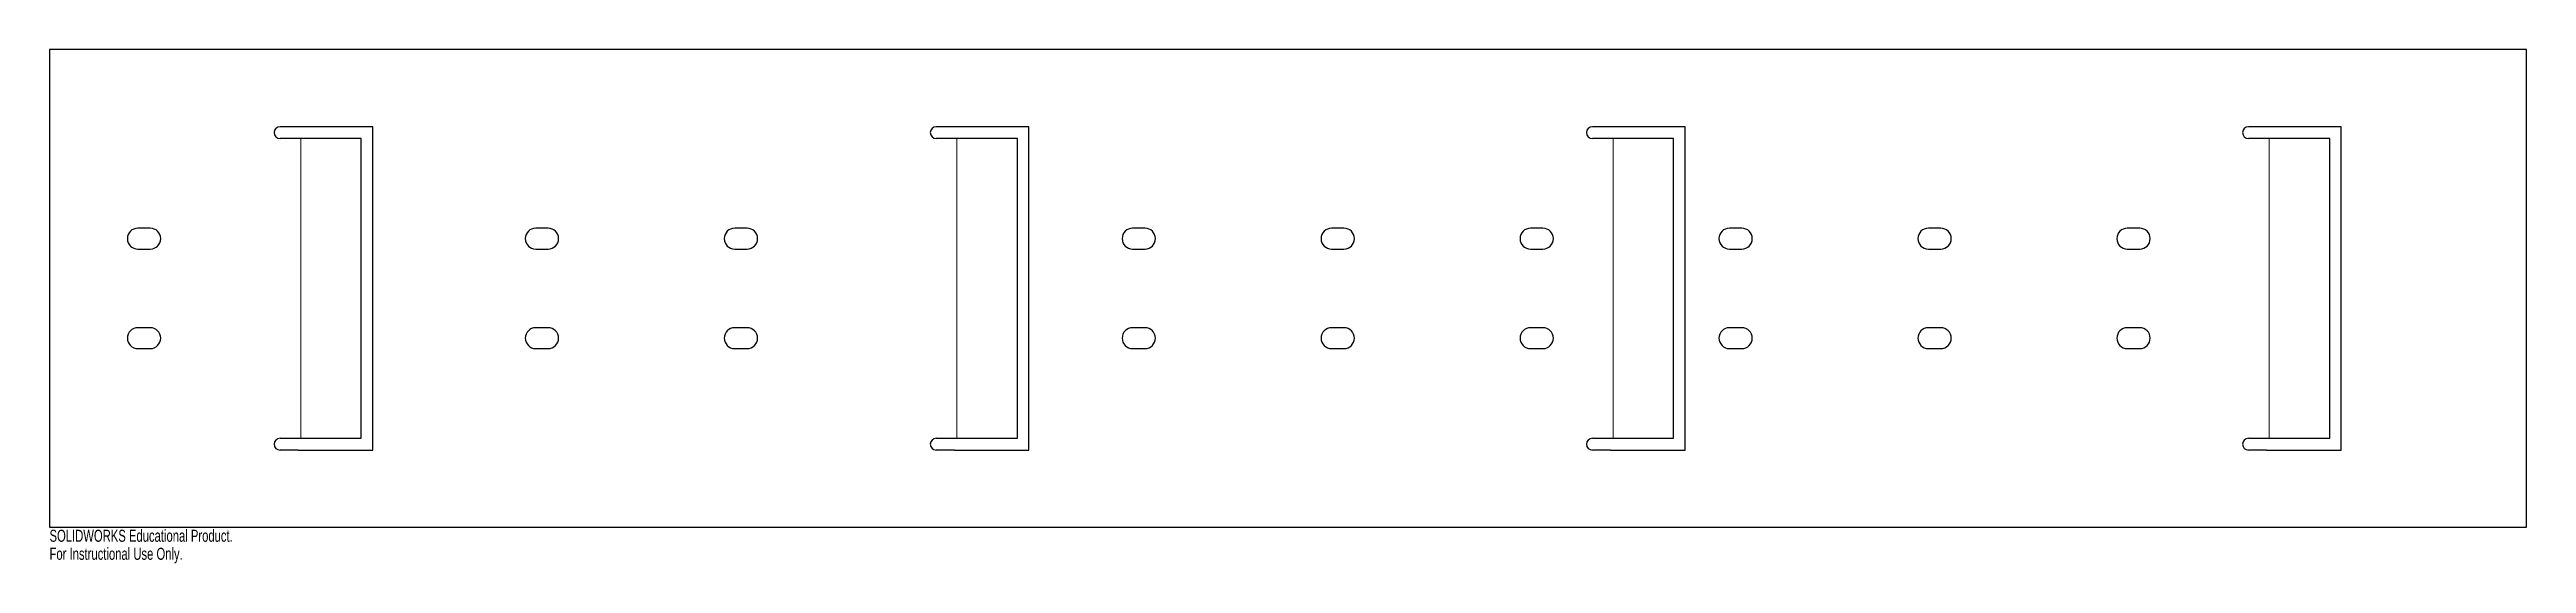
# Model space of a CAD drawing. Header units: millimetres. Extents: x -498 to 498, y -111 to 96.
import ezdxf

# ---------------------------------------------------------------- set-up
doc = ezdxf.new("R2010")
doc.units = ezdxf.units.MM
doc.styles.add('SLDTEXTSTYLE0', font='TXT', dxfattribs={"width": 0.7})

msp = doc.modelspace()

# ---------------------------------------------------------------- linework, layer by layer
at = {"color": 7, "linetype": 'Continuous', "lineweight": 25}
for p, q in [((498, 96), (-498, 96)), ((-498, 96), (-498, -96)), ((498, -96), (498, 96)), ((-405.29, 65.01), (-398, 65.01)), ((-372.63, 60.26), (-405.29, 60.26)), ((-398, 65.01), (-398, 65)), ((-368, 65), (-398, 65)), ((-372.63, -60.26), (-372.63, 60.26)), ((-368, -65), (-368, 65)), ((-141.46, 65.01), (-134.17, 65.01)), ((-108.8, 60.26), (-141.46, 60.26)), ((-134.17, 65.01), (-134.17, 65)), ((-104.17, 65), (-134.17, 65)), ((-108.8, -60.26), (-108.8, 60.26)), ((-104.17, -65), (-104.17, 65)), ((122.38, 65.01), (129.67, 65.01)), ((155.03, 60.26), (122.38, 60.26)), ((129.67, 65.01), (129.67, 65)), ((159.67, 65), (129.67, 65)), ((155.03, -60.26), (155.03, 60.26)), ((159.67, -65), (159.67, 65)), ((386.21, 65.01), (393.5, 65.01)), ((418.87, 60.26), (386.21, 60.26)), ((393.5, 65.01), (393.5, 65)), ((423.5, 65), (393.5, 65)), ((418.87, -60.26), (418.87, 60.26)), ((423.5, -65), (423.5, 65)), ((-457.5, 24.2), (-462.5, 24.2)), ((-297.5, 24.2), (-302.5, 24.2)), ((-217.5, 24.2), (-222.5, 24.2)), ((-57.5, 24.2), (-62.5, 24.2)), ((22.5, 24.2), (17.5, 24.2)), ((102.5, 24.2), (97.5, 24.2)), ((182.5, 24.2), (177.5, 24.2)), ((262.5, 24.2), (257.5, 24.2)), ((342.5, 24.2), (337.5, 24.2)), ((-462.5, 15.8), (-457.5, 15.8)), ((-302.5, 15.8), (-297.5, 15.8)), ((-222.5, 15.8), (-217.5, 15.8)), ((-62.5, 15.8), (-57.5, 15.8)), ((17.5, 15.8), (22.5, 15.8)), ((97.5, 15.8), (102.5, 15.8)), ((177.5, 15.8), (182.5, 15.8)), ((257.5, 15.8), (262.5, 15.8)), ((337.5, 15.8), (342.5, 15.8)), ((-457.5, -15.8), (-462.5, -15.8)), ((-297.5, -15.8), (-302.5, -15.8)), ((-217.5, -15.8), (-222.5, -15.8)), ((-57.5, -15.8), (-62.5, -15.8)), ((22.5, -15.8), (17.5, -15.8)), ((102.5, -15.8), (97.5, -15.8)), ((182.5, -15.8), (177.5, -15.8)), ((262.5, -15.8), (257.5, -15.8)), ((342.5, -15.8), (337.5, -15.8)), ((-462.5, -24.2), (-457.5, -24.2)), ((-302.5, -24.2), (-297.5, -24.2)), ((-222.5, -24.2), (-217.5, -24.2)), ((-62.5, -24.2), (-57.5, -24.2)), ((17.5, -24.2), (22.5, -24.2)), ((97.5, -24.2), (102.5, -24.2)), ((177.5, -24.2), (182.5, -24.2)), ((257.5, -24.2), (262.5, -24.2)), ((337.5, -24.2), (342.5, -24.2)), ((-405.29, -60.26), (-372.63, -60.26)), ((-398, -65.01), (-405.29, -65.01)), ((-398, -65), (-398, -65.01)), ((-398, -65), (-368, -65)), ((-141.46, -60.26), (-108.8, -60.26)), ((-134.17, -65.01), (-141.46, -65.01)), ((-134.17, -65), (-134.17, -65.01)), ((-134.17, -65), (-104.17, -65)), ((122.38, -60.26), (155.03, -60.26)), ((129.67, -65.01), (122.38, -65.01)), ((129.67, -65), (129.67, -65.01)), ((129.67, -65), (159.67, -65)), ((386.21, -60.26), (418.87, -60.26)), ((393.5, -65.01), (386.21, -65.01)), ((393.5, -65), (393.5, -65.01)), ((393.5, -65), (423.5, -65)), ((-498, -96), (498, -96))]:
    msp.add_line(p, q, dxfattribs=at)
at = {"color": 8, "linetype": 'Continuous', "lineweight": 0}
for p, q in [((-396.94, -60.26), (-396.94, 60.26)), ((-133.11, -60.26), (-133.11, 60.26)), ((130.73, -60.26), (130.73, 60.26)), ((394.56, -60.26), (394.56, 60.26))]:
    msp.add_line(p, q, dxfattribs=at)
at = {"color": 7, "linetype": 'Continuous', "lineweight": 25}
for centre, radius, start, end in [((-405.29, 62.63), 2.37, 90, 270), ((-141.46, 62.63), 2.37, 90, 270), ((122.38, 62.63), 2.37, 90, 270), ((386.21, 62.63), 2.37, 90, 270), ((-462.5, 20), 4.2, 90, 270), ((-457.5, 20), 4.2, 270, 90), ((-302.5, 20), 4.2, 90, 270), ((-297.5, 20), 4.2, 270, 90), ((-222.5, 20), 4.2, 90, 270), ((-217.5, 20), 4.2, 270, 90), ((-62.5, 20), 4.2, 90, 270), ((-57.5, 20), 4.2, 270, 90), ((17.5, 20), 4.2, 90, 270), ((22.5, 20), 4.2, 270, 90), ((97.5, 20), 4.2, 90, 270), ((102.5, 20), 4.2, 270, 90), ((177.5, 20), 4.2, 90, 270), ((182.5, 20), 4.2, 270, 90), ((257.5, 20), 4.2, 90, 270), ((262.5, 20), 4.2, 270, 90), ((337.5, 20), 4.2, 90, 270), ((342.5, 20), 4.2, 270, 90), ((-462.5, -20), 4.2, 90, 270), ((-457.5, -20), 4.2, 270, 90), ((-302.5, -20), 4.2, 90, 270), ((-297.5, -20), 4.2, 270, 90), ((-222.5, -20), 4.2, 90, 270), ((-217.5, -20), 4.2, 270, 90), ((-62.5, -20), 4.2, 90, 270), ((-57.5, -20), 4.2, 270, 90), ((17.5, -20), 4.2, 90, 270), ((22.5, -20), 4.2, 270, 90), ((97.5, -20), 4.2, 90, 270), ((102.5, -20), 4.2, 270, 90), ((177.5, -20), 4.2, 90, 270), ((182.5, -20), 4.2, 270, 90), ((257.5, -20), 4.2, 90, 270), ((262.5, -20), 4.2, 270, 90), ((337.5, -20), 4.2, 90, 270), ((342.5, -20), 4.2, 270, 90), ((-405.29, -62.63), 2.37, 90, 270), ((-141.46, -62.63), 2.37, 90, 270), ((122.38, -62.63), 2.37, 90, 270), ((386.21, -62.63), 2.37, 90, 270)]:
    msp.add_arc(centre, radius, start, end, dxfattribs=at)

# ---------------------------------------------------------------- texts
at = {"color": 7, "linetype": 'Continuous', "char_height": 4.8336, "attachment_point": 1, "style": 'SLDTEXTSTYLE0'}
for s, insert in [('SOLIDWORKS Educational Product.', (-498, -97.02)), ('For Instructional Use Only.', (-498, -104.27))]:
    msp.add_mtext(s, dxfattribs=dict(at, insert=insert))

doc.saveas('drawing.dxf')
